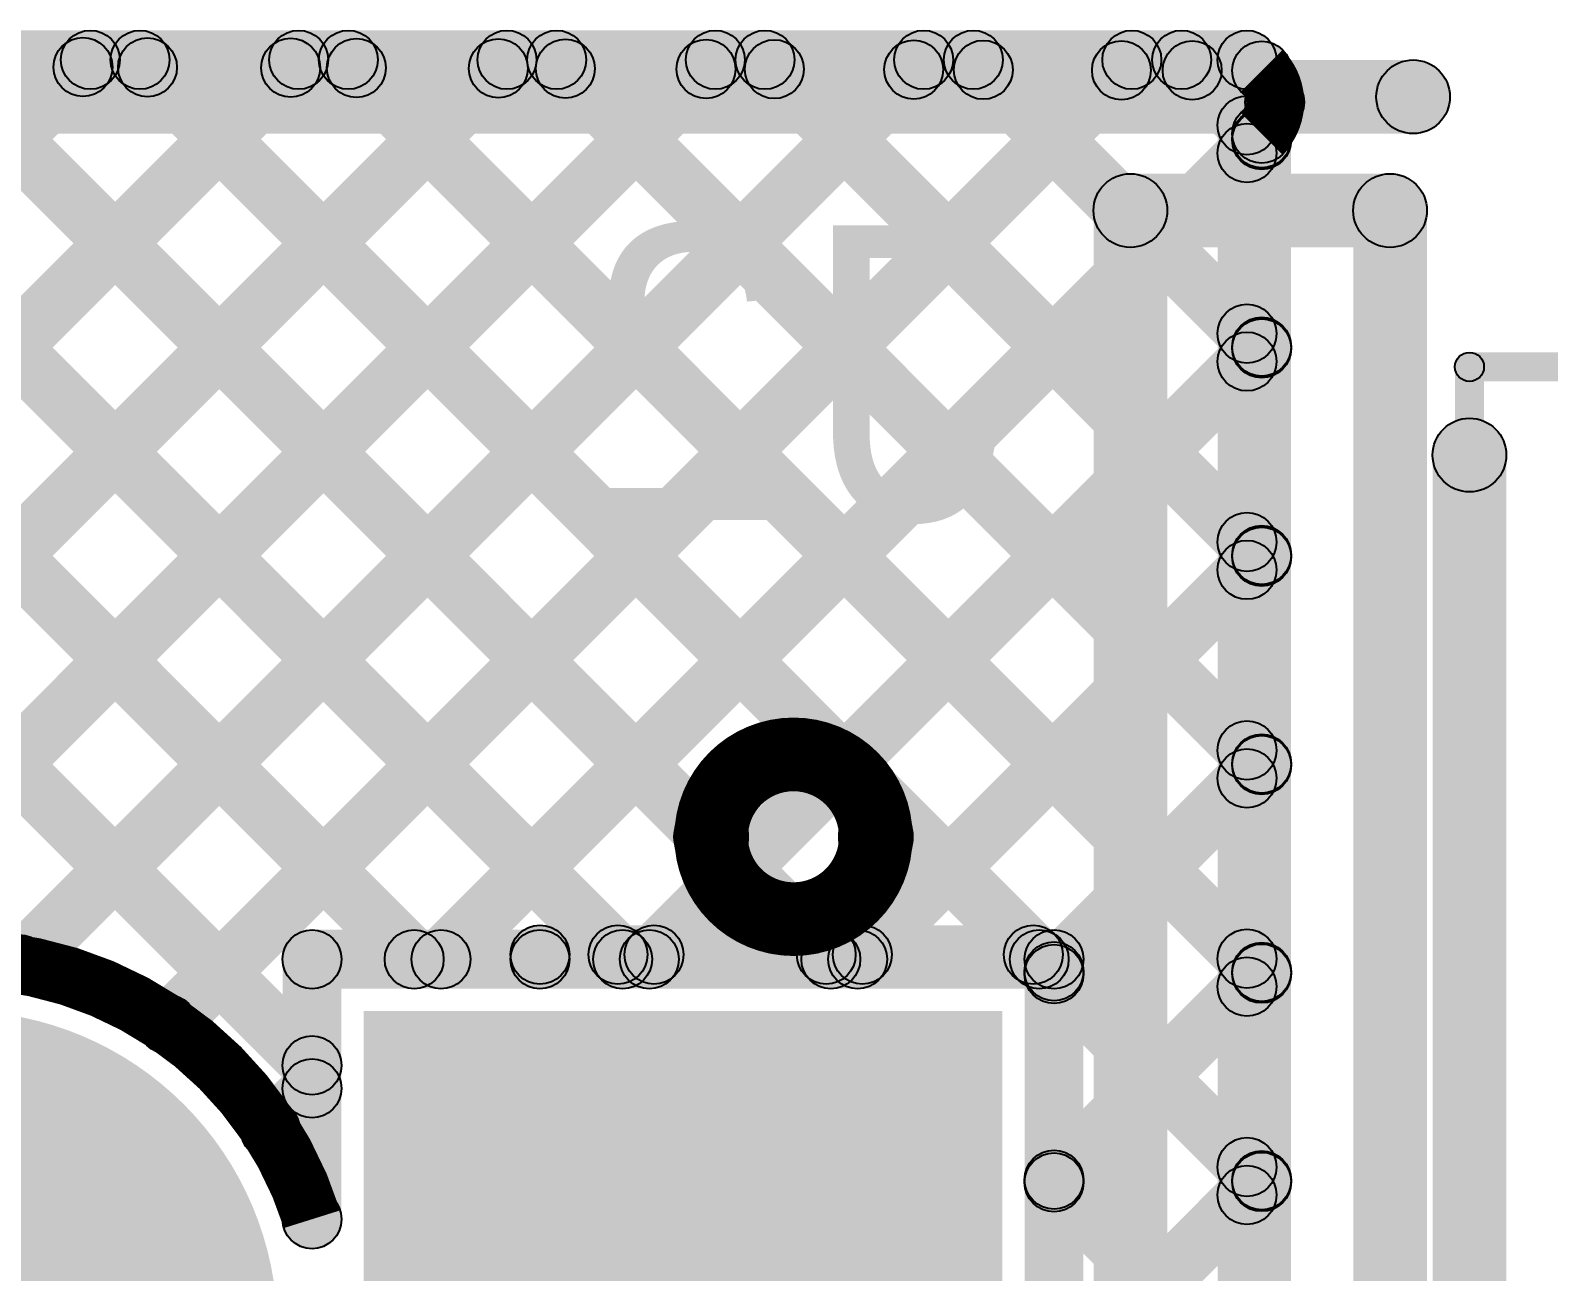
# Model space of a CAD drawing. Header units: millimetres. Extents: x 2.38 to 5.72, y -0.36 to 1.72.
# Drawn here: x 4.9528 to 5.159, y 0.353 to 0.5215 of the extents above; entities that cross this region are included whole.
import ezdxf

# ---------------------------------------------------------------- set-up
doc = ezdxf.new("R2010")
doc.units = ezdxf.units.MM
doc.header["$MEASUREMENT"] = 0
for name, color, linetype in [('BottomLayer', 5, 'Continuous'), ('BottomOverlay', 54, 'Continuous'), ('BottomSolder', 6, 'Continuous'), ('Mechanical1', 6, 'Continuous'), ('Mechanical2', 216, 'Continuous'), ('MultiLayer', 9, 'Continuous'), ('PadHoleLayer', 156, 'Continuous'), ('TopLayer', 1, 'Continuous'), ('TopSolder', 216, 'Continuous')]:
    doc.layers.add(name, color=color, linetype=linetype)

# ---------------------------------------------------------------- blocks, each defined once
blk = doc.blocks.new('S3B_XH_A_1_LF__SN__B_24')
at = {"layer": 'BottomLayer'}
blk.add_hatch(color=5, dxfattribs=at).paths.add_polyline_path([(-0.03937, 0.03937), (0.03937, 0.03937), (0.03937, -0.03937), (-0.03937, -0.03937)])
h = blk.add_hatch(color=5, dxfattribs=at)
edge = h.paths.add_edge_path()
edge.add_arc((0.09843, 0), 0.03937, 0, 360)
at = {"layer": 'BottomOverlay'}
for points in [[(-0.101, 0.299), (-0.091, 0.299), (-0.091, -0.152), (-0.101, -0.152)], [(-0.06574, 0.008), (-0.05574, 0.008), (-0.05574, -0.152), (-0.06574, -0.152)], [(-0.06074, -0.147), (-0.06074, -0.157), (-0.096, -0.157), (-0.096, -0.147)]]:
    blk.add_hatch(color=54, dxfattribs=at).paths.add_polyline_path(points)
h = blk.add_hatch(color=54, dxfattribs=at)
edge = h.paths.add_edge_path()
edge.add_arc((-0.02618, -0.067), 0.005, 0, 360)
h = blk.add_hatch(color=54, dxfattribs=at)
edge = h.paths.add_edge_path()
edge.add_arc((-0.00382, -0.067), 0.005, 0, 360)
h = blk.add_hatch(color=54, dxfattribs=at)
edge = h.paths.add_edge_path()
edge.add_arc((-0.096, -0.152), 0.005, 0, 360)
h = blk.add_hatch(color=54, dxfattribs=at)
edge = h.paths.add_edge_path()
edge.add_arc((-0.096, -0.152), 0.005, 0, 360)
h = blk.add_hatch(color=54, dxfattribs=at)
edge = h.paths.add_edge_path()
edge.add_arc((-0.06074, -0.152), 0.005, 0, 360)
h = blk.add_hatch(color=54, dxfattribs=at)
edge = h.paths.add_edge_path()
edge.add_arc((-0.06074, -0.152), 0.005, 0, 360)
at = {"layer": 'BottomSolder'}
blk.add_hatch(color=6, dxfattribs=at).paths.add_polyline_path([(-0.04337, 0.04337), (0.04337, 0.04337), (0.04337, -0.04337), (-0.04337, -0.04337)])
h = blk.add_hatch(color=6, dxfattribs=at)
edge = h.paths.add_edge_path()
edge.add_arc((0.09843, 0), 0.04337, 0, 360)
at = {"layer": 'MultiLayer'}
blk.add_hatch(color=9, dxfattribs=at).paths.add_polyline_path([(-0.03937, 0.03937), (0.03937, 0.03937), (0.03937, -0.03937), (-0.03937, -0.03937)])
h = blk.add_hatch(color=9, dxfattribs=at)
edge = h.paths.add_edge_path()
edge.add_arc((0.09843, 0), 0.03937, 0, 360)
at = {"layer": 'PadHoleLayer'}
h = blk.add_hatch(color=156, dxfattribs=at)
edge = h.paths.add_edge_path()
edge.add_arc((0, 0), 0.01772, 0, 360)
h = blk.add_hatch(color=156, dxfattribs=at)
edge = h.paths.add_edge_path()
edge.add_arc((0.09843, 0), 0.01772, 0, 360)
at = {"layer": 'TopLayer'}
blk.add_hatch(color=1, dxfattribs=at).paths.add_polyline_path([(-0.03937, 0.03937), (0.03937, 0.03937), (0.03937, -0.03937), (-0.03937, -0.03937)])
h = blk.add_hatch(color=1, dxfattribs=at)
edge = h.paths.add_edge_path()
edge.add_arc((0.09843, 0), 0.03937, 0, 360)
at = {"layer": 'TopSolder'}
blk.add_hatch(color=216, dxfattribs=at).paths.add_polyline_path([(-0.04337, 0.04337), (0.04337, 0.04337), (0.04337, -0.04337), (-0.04337, -0.04337)])
h = blk.add_hatch(color=216, dxfattribs=at)
edge = h.paths.add_edge_path()
edge.add_arc((0.09843, 0), 0.04337, 0, 360)
at = {"layer": 'BottomOverlay', "const_width": 0.01}
blk.add_lwpolyline([(-0.00382, -0.067, 1), (-0.02618, -0.067, 1)], format="xyb", close=True, dxfattribs=at)
at = {"layer": 'BottomOverlay'}
for centre in [(-0.02618, -0.067), (-0.00382, -0.067), (-0.096, -0.152), (-0.096, -0.152), (-0.06074, -0.152), (-0.06074, -0.152)]:
    blk.add_circle(centre, 0.005, dxfattribs=at)

msp = doc.modelspace()

# ---------------------------------------------------------------- hatches: boundary and pattern name
at = {"layer": 'BottomLayer'}
for points in [[(4.63043, 0.51346), (4.63045, 0.52146), (5.12001, 0.51999), (5.11999, 0.51199)], [(4.85241, 0.51395), (4.85807, 0.51961), (4.99388, 0.38379), (4.98823, 0.37814)], [(4.88078, 0.51387), (4.88644, 0.51952), (5.00776, 0.3982), (5.00211, 0.39254)], [(4.84462, 0.39547), (4.83897, 0.40113), (4.95714, 0.5193), (4.96279, 0.51364)], [(4.86859, 0.39115), (4.86294, 0.39681), (4.98534, 0.51921), (4.99099, 0.51355)], [(4.88539, 0.37966), (4.87973, 0.38532), (5.01354, 0.51913), (5.01919, 0.51347)], [(4.90915, 0.51378), (4.91481, 0.51944), (5.03605, 0.3982), (5.03039, 0.39254)], [(4.91847, 0.38447), (4.91282, 0.39012), (5.04174, 0.51904), (5.04739, 0.51338)], [(4.93752, 0.5137), (4.94318, 0.51935), (5.06433, 0.3982), (5.05867, 0.39254)], [(4.95414, 0.39185), (4.94849, 0.39751), (5.06993, 0.51896), (5.07559, 0.5133)], [(4.96589, 0.51361), (4.97155, 0.51927), (5.09262, 0.3982), (5.08696, 0.39254)], [(4.9743, 0.38372), (4.96864, 0.38938), (5.09813, 0.51887), (5.10379, 0.51322)], [(4.99426, 0.51353), (4.99991, 0.51918), (5.12283, 0.39627), (5.11717, 0.39061)], [(5.02263, 0.51344), (5.02828, 0.5191), (5.12283, 0.42455), (5.11717, 0.4189)], [(5.051, 0.51336), (5.05665, 0.51901), (5.12283, 0.45284), (5.11717, 0.44718)], [(5.07937, 0.51327), (5.08502, 0.51893), (5.12283, 0.48112), (5.11717, 0.47547)], [(5.10774, 0.51319), (5.11339, 0.51884), (5.12283, 0.50941), (5.11717, 0.50375)], [(5.0114, 0.39254), (5.00574, 0.3982), (5.11717, 0.50963), (5.12283, 0.50397)], [(5.124, -0.026), (5.116, -0.026), (5.116, 0.50743), (5.124, 0.50743)], [(5.03969, 0.39254), (5.03403, 0.3982), (5.11717, 0.48134), (5.12283, 0.47568)], [(5.06797, 0.39254), (5.06231, 0.3982), (5.11717, 0.45306), (5.12283, 0.4474)], [(5.09462, 0.39091), (5.08897, 0.39657), (5.11717, 0.42477), (5.12283, 0.41912)], [(4.99106, 0.39137), (4.99106, 0.39937), (5.0918, 0.39937), (5.0918, 0.39137)], [(5.09462, 0.36263), (5.08897, 0.36828), (5.11717, 0.39649), (5.12283, 0.39083)], [(5.08897, 0.39053), (5.09462, 0.39619), (5.12283, 0.36799), (5.11717, 0.36233)], [(4.99506, 0.36009), (4.98706, 0.36009), (4.98706, 0.39537), (4.99506, 0.39537)], [(5.0958, 0.29463), (5.0878, 0.29463), (5.0878, 0.39537), (5.0958, 0.39537)], [(4.98823, 0.36937), (4.98257, 0.37502), (4.98823, 0.38068), (4.99388, 0.37502)], [(5.09462, 0.33434), (5.08897, 0.34), (5.11717, 0.3682), (5.12283, 0.36255)], [(5.08897, 0.36225), (5.09462, 0.36791), (5.12283, 0.3397), (5.11717, 0.33404)]]:
    msp.add_hatch(color=5, dxfattribs=at).paths.add_polyline_path(points)
h = msp.add_hatch(color=5, dxfattribs=at)
edge = h.paths.add_edge_path()
edge.add_arc((4.95996, 0.51647), 0.004, 0, 360)
h = msp.add_hatch(color=5, dxfattribs=at)
edge = h.paths.add_edge_path()
edge.add_arc((4.96872, 0.51644), 0.004, 0, 360)
h = msp.add_hatch(color=5, dxfattribs=at)
edge = h.paths.add_edge_path()
edge.add_arc((4.98816, 0.51638), 0.004, 0, 360)
h = msp.add_hatch(color=5, dxfattribs=at)
edge = h.paths.add_edge_path()
edge.add_arc((4.99709, 0.51636), 0.004, 0, 360)
h = msp.add_hatch(color=5, dxfattribs=at)
edge = h.paths.add_edge_path()
edge.add_arc((5.01636, 0.5163), 0.004, 0, 360)
h = msp.add_hatch(color=5, dxfattribs=at)
edge = h.paths.add_edge_path()
edge.add_arc((5.02546, 0.51627), 0.004, 0, 360)
h = msp.add_hatch(color=5, dxfattribs=at)
edge = h.paths.add_edge_path()
edge.add_arc((5.04456, 0.51621), 0.004, 0, 360)
h = msp.add_hatch(color=5, dxfattribs=at)
edge = h.paths.add_edge_path()
edge.add_arc((5.05382, 0.51619), 0.004, 0, 360)
h = msp.add_hatch(color=5, dxfattribs=at)
edge = h.paths.add_edge_path()
edge.add_arc((5.07276, 0.51613), 0.004, 0, 360)
h = msp.add_hatch(color=5, dxfattribs=at)
edge = h.paths.add_edge_path()
edge.add_arc((5.08219, 0.5161), 0.004, 0, 360)
h = msp.add_hatch(color=5, dxfattribs=at)
edge = h.paths.add_edge_path()
edge.add_arc((5.10096, 0.51604), 0.004, 0, 360)
h = msp.add_hatch(color=5, dxfattribs=at)
edge = h.paths.add_edge_path()
edge.add_arc((5.11056, 0.51602), 0.004, 0, 360)
h = msp.add_hatch(color=5, dxfattribs=at)
edge = h.paths.add_edge_path()
edge.add_arc((5.12, 0.51599), 0.004, 0, 360)
h = msp.add_hatch(color=5, dxfattribs=at)
edge = h.paths.add_edge_path()
edge.add_arc((5.12, 0.51599), 0.004, 0, 360)
h = msp.add_hatch(color=5, dxfattribs=at)
edge = h.paths.add_edge_path()
edge.add_arc((5.12177, 0.51171), 0.004, 0, 360)
h = msp.add_hatch(color=5, dxfattribs=at)
edge = h.paths.add_edge_path()
edge.add_arc((5.12177, 0.51171), 0.004, 0, 360)
h = msp.add_hatch(color=5, dxfattribs=at)
edge = h.paths.add_edge_path()
edge.add_arc((5.12, 0.50743), 0.004, 0, 360)
h = msp.add_hatch(color=5, dxfattribs=at)
edge = h.paths.add_edge_path()
edge.add_arc((5.12, 0.50743), 0.004, 0, 360)
h = msp.add_hatch(color=5, dxfattribs=at)
edge = h.paths.add_edge_path()
edge.add_arc((5.12, 0.5068), 0.004, 0, 360)
h = msp.add_hatch(color=5, dxfattribs=at)
edge = h.paths.add_edge_path()
edge.add_arc((5.12, 0.50658), 0.004, 0, 360)
h = msp.add_hatch(color=5, dxfattribs=at)
edge = h.paths.add_edge_path()
edge.add_arc((5.12, 0.47851), 0.004, 0, 360)
h = msp.add_hatch(color=5, dxfattribs=at)
edge = h.paths.add_edge_path()
edge.add_arc((5.12, 0.47829), 0.004, 0, 360)
h = msp.add_hatch(color=5, dxfattribs=at)
edge = h.paths.add_edge_path()
edge.add_arc((5.12, 0.45023), 0.004, 0, 360)
h = msp.add_hatch(color=5, dxfattribs=at)
edge = h.paths.add_edge_path()
edge.add_arc((5.12, 0.45001), 0.004, 0, 360)
h = msp.add_hatch(color=5, dxfattribs=at)
edge = h.paths.add_edge_path()
edge.add_arc((5.12, 0.42194), 0.004, 0, 360)
h = msp.add_hatch(color=5, dxfattribs=at)
edge = h.paths.add_edge_path()
edge.add_arc((5.12, 0.42173), 0.004, 0, 360)
h = msp.add_hatch(color=5, dxfattribs=at)
edge = h.paths.add_edge_path()
edge.add_arc((4.95131, 0.39468), 0.004, 0, 360)
h = msp.add_hatch(color=5, dxfattribs=at)
edge = h.paths.add_edge_path()
edge.add_arc((4.99106, 0.39537), 0.004, 0, 360)
h = msp.add_hatch(color=5, dxfattribs=at)
edge = h.paths.add_edge_path()
edge.add_arc((4.99106, 0.39537), 0.004, 0, 360)
h = msp.add_hatch(color=5, dxfattribs=at)
edge = h.paths.add_edge_path()
edge.add_arc((5.00493, 0.39537), 0.004, 0, 360)
h = msp.add_hatch(color=5, dxfattribs=at)
edge = h.paths.add_edge_path()
edge.add_arc((5.00857, 0.39537), 0.004, 0, 360)
h = msp.add_hatch(color=5, dxfattribs=at)
edge = h.paths.add_edge_path()
edge.add_arc((5.03322, 0.39537), 0.004, 0, 360)
h = msp.add_hatch(color=5, dxfattribs=at)
edge = h.paths.add_edge_path()
edge.add_arc((5.03686, 0.39537), 0.004, 0, 360)
h = msp.add_hatch(color=5, dxfattribs=at)
edge = h.paths.add_edge_path()
edge.add_arc((5.0615, 0.39537), 0.004, 0, 360)
h = msp.add_hatch(color=5, dxfattribs=at)
edge = h.paths.add_edge_path()
edge.add_arc((5.06514, 0.39537), 0.004, 0, 360)
h = msp.add_hatch(color=5, dxfattribs=at)
edge = h.paths.add_edge_path()
edge.add_arc((5.08979, 0.39537), 0.004, 0, 360)
h = msp.add_hatch(color=5, dxfattribs=at)
edge = h.paths.add_edge_path()
edge.add_arc((5.0918, 0.39537), 0.004, 0, 360)
h = msp.add_hatch(color=5, dxfattribs=at)
edge = h.paths.add_edge_path()
edge.add_arc((5.0918, 0.39537), 0.004, 0, 360)
h = msp.add_hatch(color=5, dxfattribs=at)
edge = h.paths.add_edge_path()
edge.add_arc((5.0918, 0.39374), 0.004, 0, 360)
h = msp.add_hatch(color=5, dxfattribs=at)
edge = h.paths.add_edge_path()
edge.add_arc((5.0918, 0.39336), 0.004, 0, 360)
h = msp.add_hatch(color=5, dxfattribs=at)
edge = h.paths.add_edge_path()
edge.add_arc((5.12, 0.39366), 0.004, 0, 360)
h = msp.add_hatch(color=5, dxfattribs=at)
edge = h.paths.add_edge_path()
edge.add_arc((5.12, 0.39344), 0.004, 0, 360)
h = msp.add_hatch(color=5, dxfattribs=at)
edge = h.paths.add_edge_path()
edge.add_arc((4.97147, 0.38655), 0.004, 0, 360)
h = msp.add_hatch(color=5, dxfattribs=at)
edge = h.paths.add_edge_path()
edge.add_arc((4.99106, 0.38097), 0.004, 0, 360)
h = msp.add_hatch(color=5, dxfattribs=at)
edge = h.paths.add_edge_path()
edge.add_arc((4.99106, 0.37785), 0.004, 0, 360)
h = msp.add_hatch(color=5, dxfattribs=at)
edge = h.paths.add_edge_path()
edge.add_arc((4.9854, 0.37219), 0.004, 0, 360)
h = msp.add_hatch(color=5, dxfattribs=at)
edge = h.paths.add_edge_path()
edge.add_arc((5.0918, 0.36545), 0.004, 0, 360)
h = msp.add_hatch(color=5, dxfattribs=at)
edge = h.paths.add_edge_path()
edge.add_arc((5.0918, 0.36508), 0.004, 0, 360)
h = msp.add_hatch(color=5, dxfattribs=at)
edge = h.paths.add_edge_path()
edge.add_arc((5.12, 0.36538), 0.004, 0, 360)
h = msp.add_hatch(color=5, dxfattribs=at)
edge = h.paths.add_edge_path()
edge.add_arc((5.12, 0.36516), 0.004, 0, 360)
h = msp.add_hatch(color=5, dxfattribs=at)
edge = h.paths.add_edge_path()
edge.add_arc((4.99106, 0.36009), 0.004, 0, 360)
h = msp.add_hatch(color=5, dxfattribs=at)
edge = h.paths.add_edge_path()
edge.add_arc((4.99106, 0.36009), 0.004, 0, 360)
at = {"layer": 'Mechanical1'}
for points in [[(3.093, 0.50744), (3.093, 0.51744), (5.14056, 0.51744), (5.14056, 0.50744)], [(5.15321, -0.212), (5.14321, -0.212), (5.14321, 0.46381), (5.15321, 0.46381)]]:
    msp.add_hatch(color=6, dxfattribs=at).paths.add_polyline_path(points)
h = msp.add_hatch(color=6, dxfattribs=at)
edge = h.paths.add_edge_path()
edge.add_arc((5.14056, 0.51244), 0.005, 0, 360)
h = msp.add_hatch(color=6, dxfattribs=at)
edge = h.paths.add_edge_path()
edge.add_arc((5.14821, 0.46381), 0.005, 0, 360)
at = {"layer": 'Mechanical2'}
h = msp.add_hatch(color=216, dxfattribs=at)
edge = h.paths.add_edge_path()
edge.add_arc((5.14821, 0.47578), 0.00197, 0, 360)
h = msp.add_hatch(color=216, dxfattribs=at)
edge = h.paths.add_edge_path()
edge.add_arc((5.14821, 0.47578), 0.00197, 0, 360)
for points in [[(5.14821, 0.47381), (5.14821, 0.47775), (5.57734, 0.47775), (5.57734, 0.47381)], [(5.15018, -0.03603), (5.14624, -0.03603), (5.14624, 0.47578), (5.15018, 0.47578)]]:
    msp.add_hatch(color=216, dxfattribs=at).paths.add_polyline_path(points)
at = {"layer": 'TopLayer'}
for points in [[(4.63044, 0.51346), (4.63044, 0.52146), (5.118, 0.52146), (5.118, 0.51346)], [(4.84462, 0.39547), (4.83897, 0.40113), (4.95812, 0.52028), (4.96378, 0.51463)], [(4.85174, 0.51463), (4.85739, 0.52028), (4.99388, 0.38379), (4.98823, 0.37814)], [(4.86859, 0.39115), (4.86294, 0.39681), (4.98641, 0.52028), (4.99207, 0.51463)], [(4.88539, 0.37966), (4.87973, 0.38532), (5.01469, 0.52028), (5.02035, 0.51463)], [(4.88002, 0.51463), (4.88568, 0.52028), (5.00776, 0.3982), (5.00211, 0.39254)], [(4.9083, 0.51463), (4.91396, 0.52028), (5.03542, 0.39883), (5.02976, 0.39317)], [(4.91847, 0.38447), (4.91282, 0.39012), (5.04298, 0.52028), (5.04863, 0.51463)], [(4.93659, 0.51463), (4.94225, 0.52028), (5.0637, 0.39883), (5.05804, 0.39317)], [(4.95414, 0.39185), (4.94849, 0.39751), (5.07126, 0.52028), (5.07692, 0.51463)], [(4.96487, 0.51463), (4.97053, 0.52028), (5.09262, 0.3982), (5.08696, 0.39254)], [(4.9743, 0.38372), (4.96864, 0.38938), (5.09955, 0.52028), (5.1052, 0.51463)], [(4.99316, 0.51463), (4.99881, 0.52028), (5.12083, 0.39827), (5.11517, 0.39261)], [(5.02144, 0.51463), (5.0271, 0.52028), (5.12083, 0.42655), (5.11517, 0.4209)], [(5.04973, 0.51463), (5.05538, 0.52028), (5.12083, 0.45484), (5.11517, 0.44918)], [(5.07801, 0.51463), (5.08367, 0.52028), (5.12083, 0.48312), (5.11517, 0.47747)], [(5.10629, 0.51463), (5.11195, 0.52028), (5.12083, 0.51141), (5.11517, 0.50575)], [(5.122, -0.026), (5.114, -0.026), (5.114, 0.51746), (5.122, 0.51746)], [(5.0114, 0.39254), (5.00574, 0.3982), (5.11517, 0.50763), (5.12083, 0.50197)], [(5.04032, 0.39317), (5.03466, 0.39883), (5.11517, 0.47934), (5.12083, 0.47368)], [(5.0686, 0.39317), (5.06294, 0.39883), (5.11517, 0.45106), (5.12083, 0.4454)], [(5.09462, 0.39091), (5.08897, 0.39657), (5.11517, 0.42277), (5.12083, 0.41712)], [(5.022, 0.392), (5.022, 0.4), (5.089, 0.4), (5.089, 0.392)], [(4.99106, 0.39137), (4.99106, 0.39937), (5.022, 0.39937), (5.022, 0.39137)], [(5.08897, 0.39053), (5.09462, 0.39619), (5.12083, 0.36999), (5.11517, 0.36433)], [(4.99506, 0.36009), (4.98706, 0.36009), (4.98706, 0.39537), (4.99506, 0.39537)], [(5.0958, 0.29463), (5.0878, 0.29463), (5.0878, 0.39537), (5.0958, 0.39537)], [(5.09462, 0.36263), (5.08897, 0.36828), (5.11517, 0.39449), (5.12083, 0.38883)], [(5.033, 0.126), (5.078, 0.126), (5.078, 0.385), (5.033, 0.385)], [(4.98823, 0.36937), (4.98257, 0.37502), (4.98823, 0.38068), (4.99388, 0.37502)], [(5.08897, 0.36225), (5.09462, 0.36791), (5.12083, 0.3417), (5.11517, 0.33604)], [(5.09462, 0.33434), (5.08897, 0.34), (5.11517, 0.3662), (5.12083, 0.36055)]]:
    msp.add_hatch(color=1, dxfattribs=at).paths.add_polyline_path(points)
h = msp.add_hatch(color=1, dxfattribs=at)
edge = h.paths.add_edge_path()
edge.add_arc((4.96095, 0.51746), 0.004, 0, 360)
h = msp.add_hatch(color=1, dxfattribs=at)
edge = h.paths.add_edge_path()
edge.add_arc((4.9677, 0.51746), 0.004, 0, 360)
h = msp.add_hatch(color=1, dxfattribs=at)
edge = h.paths.add_edge_path()
edge.add_arc((4.98924, 0.51746), 0.004, 0, 360)
h = msp.add_hatch(color=1, dxfattribs=at)
edge = h.paths.add_edge_path()
edge.add_arc((4.99599, 0.51746), 0.004, 0, 360)
h = msp.add_hatch(color=1, dxfattribs=at)
edge = h.paths.add_edge_path()
edge.add_arc((5.01752, 0.51746), 0.004, 0, 360)
h = msp.add_hatch(color=1, dxfattribs=at)
edge = h.paths.add_edge_path()
edge.add_arc((5.02427, 0.51746), 0.004, 0, 360)
h = msp.add_hatch(color=1, dxfattribs=at)
edge = h.paths.add_edge_path()
edge.add_arc((5.04581, 0.51746), 0.004, 0, 360)
h = msp.add_hatch(color=1, dxfattribs=at)
edge = h.paths.add_edge_path()
edge.add_arc((5.05255, 0.51746), 0.004, 0, 360)
h = msp.add_hatch(color=1, dxfattribs=at)
edge = h.paths.add_edge_path()
edge.add_arc((5.07409, 0.51746), 0.004, 0, 360)
h = msp.add_hatch(color=1, dxfattribs=at)
edge = h.paths.add_edge_path()
edge.add_arc((5.08084, 0.51746), 0.004, 0, 360)
h = msp.add_hatch(color=1, dxfattribs=at)
edge = h.paths.add_edge_path()
edge.add_arc((5.10237, 0.51746), 0.004, 0, 360)
h = msp.add_hatch(color=1, dxfattribs=at)
edge = h.paths.add_edge_path()
edge.add_arc((5.10912, 0.51746), 0.004, 0, 360)
h = msp.add_hatch(color=1, dxfattribs=at)
edge = h.paths.add_edge_path()
edge.add_arc((5.118, 0.51746), 0.004, 0, 360)
h = msp.add_hatch(color=1, dxfattribs=at)
edge = h.paths.add_edge_path()
edge.add_arc((5.118, 0.51746), 0.004, 0, 360)
h = msp.add_hatch(color=1, dxfattribs=at)
edge = h.paths.add_edge_path()
edge.add_arc((5.118, 0.50858), 0.004, 0, 360)
h = msp.add_hatch(color=1, dxfattribs=at)
edge = h.paths.add_edge_path()
edge.add_arc((5.118, 0.5048), 0.004, 0, 360)
h = msp.add_hatch(color=1, dxfattribs=at)
edge = h.paths.add_edge_path()
edge.add_arc((5.118, 0.48029), 0.004, 0, 360)
h = msp.add_hatch(color=1, dxfattribs=at)
edge = h.paths.add_edge_path()
edge.add_arc((5.118, 0.47651), 0.004, 0, 360)
h = msp.add_hatch(color=1, dxfattribs=at)
edge = h.paths.add_edge_path()
edge.add_arc((5.118, 0.45201), 0.004, 0, 360)
h = msp.add_hatch(color=1, dxfattribs=at)
edge = h.paths.add_edge_path()
edge.add_arc((5.118, 0.44823), 0.004, 0, 360)
h = msp.add_hatch(color=1, dxfattribs=at)
edge = h.paths.add_edge_path()
edge.add_arc((5.118, 0.42373), 0.004, 0, 360)
h = msp.add_hatch(color=1, dxfattribs=at)
edge = h.paths.add_edge_path()
edge.add_arc((5.118, 0.41994), 0.004, 0, 360)
h = msp.add_hatch(color=1, dxfattribs=at)
edge = h.paths.add_edge_path()
edge.add_arc((5.022, 0.396), 0.004, 0, 360)
h = msp.add_hatch(color=1, dxfattribs=at)
edge = h.paths.add_edge_path()
edge.add_arc((5.03259, 0.396), 0.004, 0, 360)
h = msp.add_hatch(color=1, dxfattribs=at)
edge = h.paths.add_edge_path()
edge.add_arc((5.03749, 0.396), 0.004, 0, 360)
h = msp.add_hatch(color=1, dxfattribs=at)
edge = h.paths.add_edge_path()
edge.add_arc((5.06087, 0.396), 0.004, 0, 360)
h = msp.add_hatch(color=1, dxfattribs=at)
edge = h.paths.add_edge_path()
edge.add_arc((5.06577, 0.396), 0.004, 0, 360)
h = msp.add_hatch(color=1, dxfattribs=at)
edge = h.paths.add_edge_path()
edge.add_arc((5.089, 0.396), 0.004, 0, 360)
h = msp.add_hatch(color=1, dxfattribs=at)
edge = h.paths.add_edge_path()
edge.add_arc((4.95131, 0.39468), 0.004, 0, 360)
h = msp.add_hatch(color=1, dxfattribs=at)
edge = h.paths.add_edge_path()
edge.add_arc((4.99106, 0.39537), 0.004, 0, 360)
h = msp.add_hatch(color=1, dxfattribs=at)
edge = h.paths.add_edge_path()
edge.add_arc((4.99106, 0.39537), 0.004, 0, 360)
h = msp.add_hatch(color=1, dxfattribs=at)
edge = h.paths.add_edge_path()
edge.add_arc((5.00493, 0.39537), 0.004, 0, 360)
h = msp.add_hatch(color=1, dxfattribs=at)
edge = h.paths.add_edge_path()
edge.add_arc((5.00857, 0.39537), 0.004, 0, 360)
h = msp.add_hatch(color=1, dxfattribs=at)
edge = h.paths.add_edge_path()
edge.add_arc((5.022, 0.39537), 0.004, 0, 360)
h = msp.add_hatch(color=1, dxfattribs=at)
edge = h.paths.add_edge_path()
edge.add_arc((5.08979, 0.39537), 0.004, 0, 360)
h = msp.add_hatch(color=1, dxfattribs=at)
edge = h.paths.add_edge_path()
edge.add_arc((5.0918, 0.39537), 0.004, 0, 360)
h = msp.add_hatch(color=1, dxfattribs=at)
edge = h.paths.add_edge_path()
edge.add_arc((5.118, 0.39544), 0.004, 0, 360)
h = msp.add_hatch(color=1, dxfattribs=at)
edge = h.paths.add_edge_path()
edge.add_arc((5.0918, 0.39374), 0.004, 0, 360)
h = msp.add_hatch(color=1, dxfattribs=at)
edge = h.paths.add_edge_path()
edge.add_arc((5.0918, 0.39336), 0.004, 0, 360)
h = msp.add_hatch(color=1, dxfattribs=at)
edge = h.paths.add_edge_path()
edge.add_arc((5.118, 0.39166), 0.004, 0, 360)
h = msp.add_hatch(color=1, dxfattribs=at)
edge = h.paths.add_edge_path()
edge.add_arc((4.97147, 0.38655), 0.004, 0, 360)
h = msp.add_hatch(color=1, dxfattribs=at)
edge = h.paths.add_edge_path()
edge.add_arc((4.99106, 0.38097), 0.004, 0, 360)
h = msp.add_hatch(color=1, dxfattribs=at)
edge = h.paths.add_edge_path()
edge.add_arc((4.99106, 0.37785), 0.004, 0, 360)
h = msp.add_hatch(color=1, dxfattribs=at)
edge = h.paths.add_edge_path()
edge.add_arc((4.9854, 0.37219), 0.004, 0, 360)
h = msp.add_hatch(color=1, dxfattribs=at)
edge = h.paths.add_edge_path()
edge.add_arc((5.118, 0.36716), 0.004, 0, 360)
h = msp.add_hatch(color=1, dxfattribs=at)
edge = h.paths.add_edge_path()
edge.add_arc((5.0918, 0.36545), 0.004, 0, 360)
h = msp.add_hatch(color=1, dxfattribs=at)
edge = h.paths.add_edge_path()
edge.add_arc((5.0918, 0.36508), 0.004, 0, 360)
h = msp.add_hatch(color=1, dxfattribs=at)
edge = h.paths.add_edge_path()
edge.add_arc((5.118, 0.36338), 0.004, 0, 360)
h = msp.add_hatch(color=1, dxfattribs=at)
edge = h.paths.add_edge_path()
edge.add_arc((4.99106, 0.36009), 0.004, 0, 360)
h = msp.add_hatch(color=1, dxfattribs=at)
edge = h.paths.add_edge_path()
edge.add_arc((4.99106, 0.36009), 0.004, 0, 360)

# ---------------------------------------------------------------- linework, layer by layer
at = {"layer": 'BottomLayer', "const_width": 0.008}
for points in [[(5.12, 0.51599, -0.198929), (5.12177, 0.51171)], [(5.12177, 0.51171, -0.198914), (5.12, 0.50743)], [(4.89537, 0.36138, -0.723758), (4.99106, 0.36009)]]:
    msp.add_lwpolyline(points, format="xyb", dxfattribs=at)
at = {"layer": 'BottomLayer'}
for centre in [(4.95996, 0.51647), (4.96872, 0.51644), (4.98816, 0.51638), (4.99709, 0.51636), (5.01636, 0.5163), (5.02546, 0.51627), (5.04456, 0.51621), (5.05382, 0.51619), (5.07276, 0.51613), (5.08219, 0.5161), (5.10096, 0.51604), (5.11056, 0.51602), (5.12, 0.51599), (5.12, 0.51599), (5.12177, 0.51171), (5.12177, 0.51171), (5.12, 0.50743), (5.12, 0.50743), (5.12, 0.5068), (5.12, 0.50658), (5.12, 0.47851), (5.12, 0.47829), (5.12, 0.45023), (5.12, 0.45001), (5.12, 0.42194), (5.12, 0.42173), (4.95131, 0.39468), (4.99106, 0.39537), (4.99106, 0.39537), (5.00493, 0.39537), (5.00857, 0.39537), (5.03322, 0.39537), (5.03686, 0.39537), (5.0615, 0.39537), (5.06514, 0.39537), (5.08979, 0.39537), (5.0918, 0.39537), (5.0918, 0.39537), (5.0918, 0.39374), (5.0918, 0.39336), (5.12, 0.39366), (5.12, 0.39344), (4.97147, 0.38655), (4.99106, 0.38097), (4.99106, 0.37785), (4.9854, 0.37219), (5.0918, 0.36545), (5.0918, 0.36508), (5.12, 0.36538), (5.12, 0.36516), (4.99106, 0.36009), (4.99106, 0.36009)]:
    msp.add_circle(centre, 0.004, dxfattribs=at)
at = {"layer": 'Mechanical1'}
for centre in [(5.14056, 0.51244), (5.14821, 0.46381)]:
    msp.add_circle(centre, 0.005, dxfattribs=at)
at = {"layer": 'Mechanical2'}
msp.add_circle((5.14821, 0.47578), 0.00197, dxfattribs=at)
msp.add_circle((5.14821, 0.47578), 0.00197, dxfattribs=at)
at = {"layer": 'TopLayer', "const_width": 0.008}
msp.add_lwpolyline([(4.89537, 0.36138, -0.723758), (4.99106, 0.36009)], format="xyb", dxfattribs=at)
at = {"layer": 'TopLayer'}
for centre in [(4.96095, 0.51746), (4.9677, 0.51746), (4.98924, 0.51746), (4.99599, 0.51746), (5.01752, 0.51746), (5.02427, 0.51746), (5.04581, 0.51746), (5.05255, 0.51746), (5.07409, 0.51746), (5.08084, 0.51746), (5.10237, 0.51746), (5.10912, 0.51746), (5.118, 0.51746), (5.118, 0.51746), (5.118, 0.50858), (5.118, 0.5048), (5.118, 0.48029), (5.118, 0.47651), (5.118, 0.45201), (5.118, 0.44823), (5.118, 0.42373), (5.118, 0.41994), (5.022, 0.396), (5.03259, 0.396), (5.03749, 0.396), (5.06087, 0.396), (5.06577, 0.396), (5.089, 0.396), (4.95131, 0.39468), (4.99106, 0.39537), (4.99106, 0.39537), (5.00493, 0.39537), (5.00857, 0.39537), (5.022, 0.39537), (5.08979, 0.39537), (5.0918, 0.39537), (5.118, 0.39544), (5.0918, 0.39374), (5.0918, 0.39336), (5.118, 0.39166), (4.97147, 0.38655), (4.99106, 0.38097), (4.99106, 0.37785), (4.9854, 0.37219), (5.118, 0.36716), (5.0918, 0.36545), (5.0918, 0.36508), (5.118, 0.36338), (4.99106, 0.36009), (4.99106, 0.36009)]:
    msp.add_circle(centre, 0.004, dxfattribs=at)

# ---------------------------------------------------------------- block references
at = {"rotation": 180}
msp.add_blockref('S3B_XH_A_1_LF__SN__B_24', (5.04143, 0.345), dxfattribs=at)

# ---------------------------------------------------------------- texts
at = {"layer": 'BottomOverlay', "text_generation_flag": 2}
msp.add_text('J2', height=0.04, dxfattribs=at).set_placement((5.08457, 0.455))

doc.saveas('drawing.dxf')
